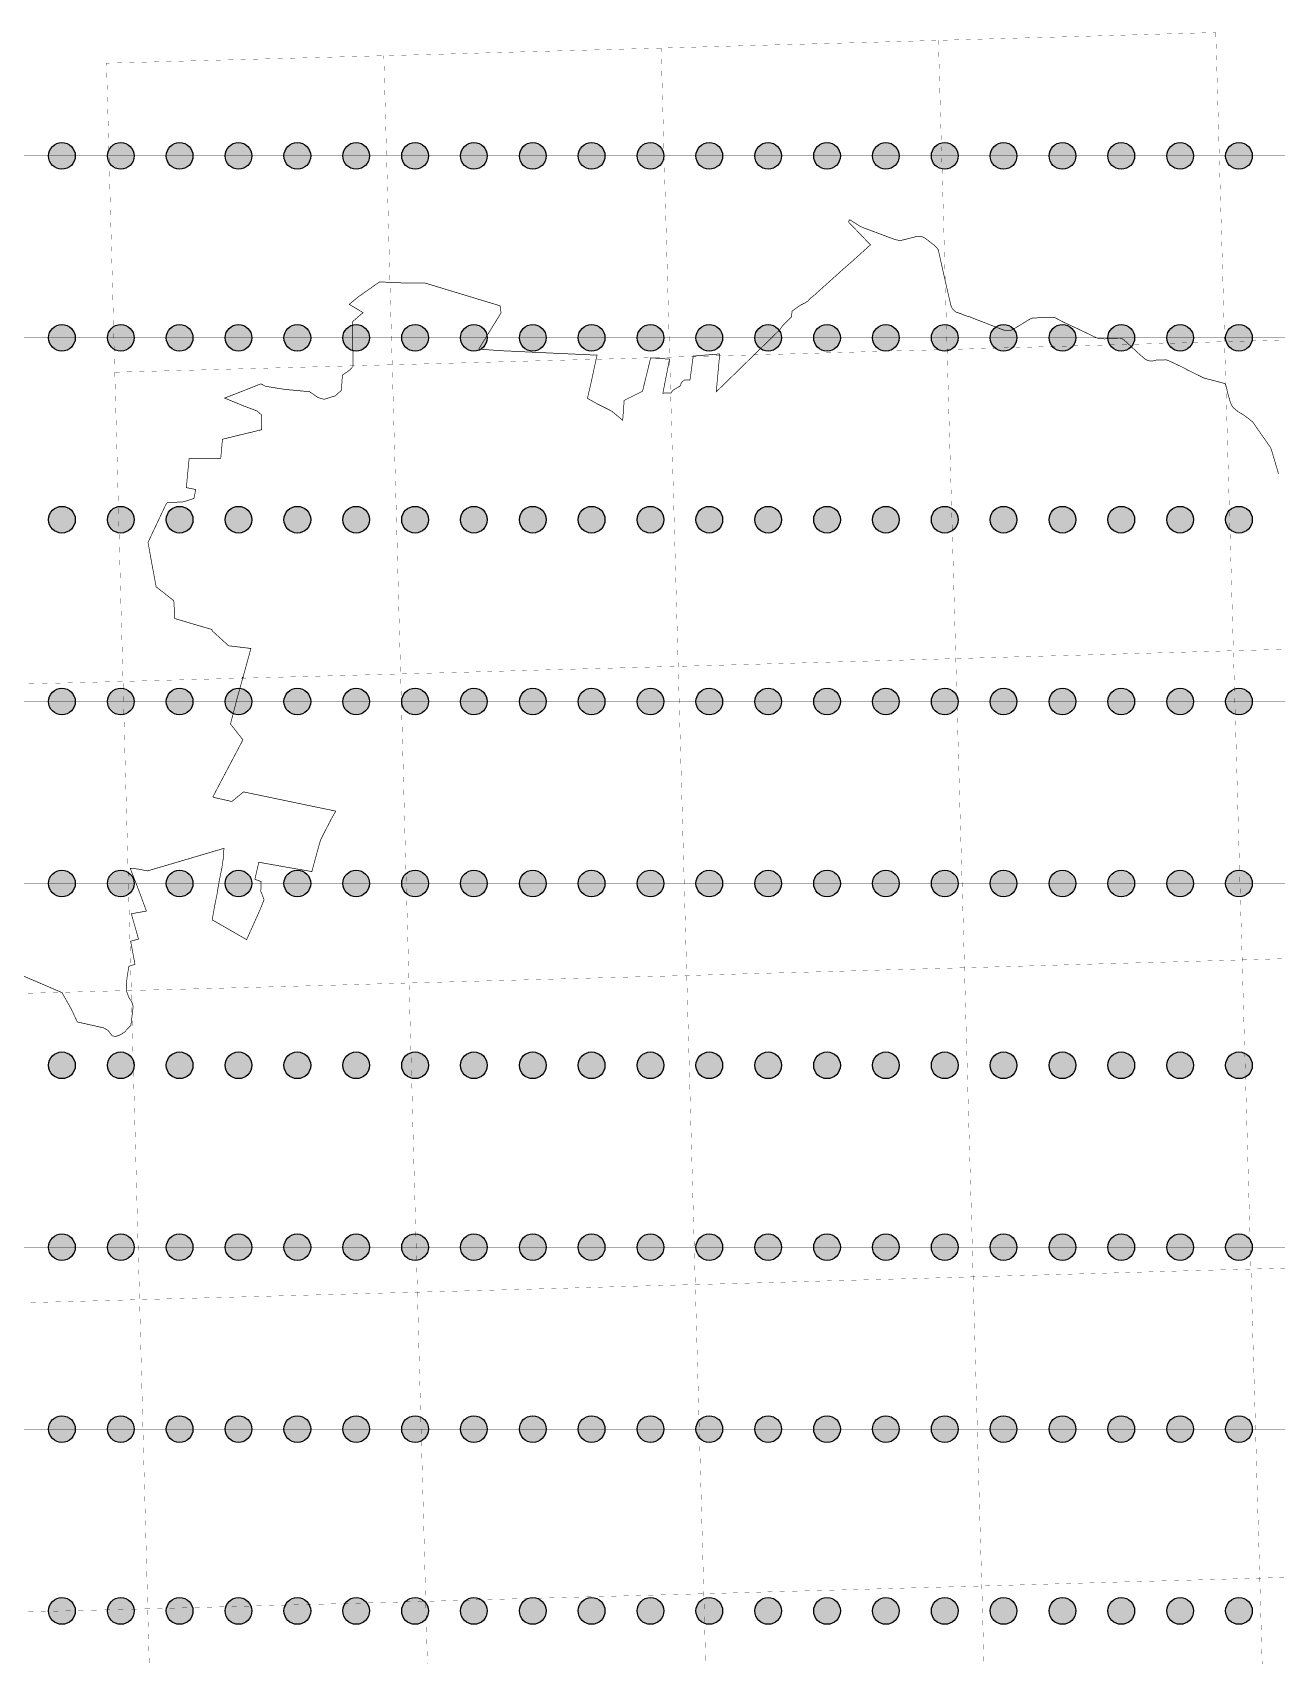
# Model space of a CAD drawing. Header units: inches. Extents: x 606089 to 652529, y 590739 to 614135.
# Drawn here: x 626218 to 635540, y 601972 to 614135 of the extents above; entities that cross this region are included whole.
import ezdxf

# ---------------------------------------------------------------- set-up
doc = ezdxf.new("R2010")
doc.units = ezdxf.units.IN
doc.header["$MEASUREMENT"] = 0
doc.layers.get('0').update_dxf_attribs({"color": 5})
for name, color, linetype in [('gminy_2019', 3, 'Continuous'), ('nadirki', 1, 'Continuous'), ('polilinia', 1, 'Continuous')]:
    doc.layers.add(name, color=color, linetype=linetype)

msp = doc.modelspace()

# ---------------------------------------------------------------- hatches: boundary and pattern name
at = {"layer": 'nadirki'}
h = msp.add_hatch(color=256, dxfattribs=at)
h.dxf.hatch_style = 1
h.paths.add_polyline_path([(626539, 613210, 1), (626339, 613210, 1)])
h = msp.add_hatch(color=256, dxfattribs=at)
h.dxf.hatch_style = 1
h.paths.add_polyline_path([(626980, 613210, 1), (626780, 613210, 1)])
h = msp.add_hatch(color=256, dxfattribs=at)
h.dxf.hatch_style = 1
h.paths.add_polyline_path([(627421, 613210, 1), (627221, 613210, 1)])
h = msp.add_hatch(color=256, dxfattribs=at)
h.dxf.hatch_style = 1
h.paths.add_polyline_path([(627862, 613210, 1), (627662, 613210, 1)])
h = msp.add_hatch(color=256, dxfattribs=at)
h.dxf.hatch_style = 1
h.paths.add_polyline_path([(628303, 613210, 1), (628103, 613210, 1)])
h = msp.add_hatch(color=256, dxfattribs=at)
h.dxf.hatch_style = 1
h.paths.add_polyline_path([(628744, 613210, 1), (628544, 613210, 1)])
h = msp.add_hatch(color=256, dxfattribs=at)
h.dxf.hatch_style = 1
h.paths.add_polyline_path([(629185, 613210, 1), (628985, 613210, 1)])
h = msp.add_hatch(color=256, dxfattribs=at)
h.dxf.hatch_style = 1
h.paths.add_polyline_path([(629626, 613210, 1), (629426, 613210, 1)])
h = msp.add_hatch(color=256, dxfattribs=at)
h.dxf.hatch_style = 1
h.paths.add_polyline_path([(630067, 613210, 1), (629867, 613210, 1)])
h = msp.add_hatch(color=256, dxfattribs=at)
h.dxf.hatch_style = 1
h.paths.add_polyline_path([(630508, 613210, 1), (630308, 613210, 1)])
h = msp.add_hatch(color=256, dxfattribs=at)
h.dxf.hatch_style = 1
h.paths.add_polyline_path([(630949, 613210, 1), (630749, 613210, 1)])
h = msp.add_hatch(color=256, dxfattribs=at)
h.dxf.hatch_style = 1
h.paths.add_polyline_path([(631390, 613210, 1), (631190, 613210, 1)])
h = msp.add_hatch(color=256, dxfattribs=at)
h.dxf.hatch_style = 1
h.paths.add_polyline_path([(631831, 613210, 1), (631631, 613210, 1)])
h = msp.add_hatch(color=256, dxfattribs=at)
h.dxf.hatch_style = 1
h.paths.add_polyline_path([(632272, 613210, 1), (632072, 613210, 1)])
h = msp.add_hatch(color=256, dxfattribs=at)
h.dxf.hatch_style = 1
h.paths.add_polyline_path([(632713, 613210, 1), (632513, 613210, 1)])
h = msp.add_hatch(color=256, dxfattribs=at)
h.dxf.hatch_style = 1
h.paths.add_polyline_path([(633154, 613210, 1), (632954, 613210, 1)])
h = msp.add_hatch(color=256, dxfattribs=at)
h.dxf.hatch_style = 1
h.paths.add_polyline_path([(633595, 613210, 1), (633395, 613210, 1)])
h = msp.add_hatch(color=256, dxfattribs=at)
h.dxf.hatch_style = 1
h.paths.add_polyline_path([(634036, 613210, 1), (633836, 613210, 1)])
h = msp.add_hatch(color=256, dxfattribs=at)
h.dxf.hatch_style = 1
h.paths.add_polyline_path([(634477, 613210, 1), (634277, 613210, 1)])
h = msp.add_hatch(color=256, dxfattribs=at)
h.dxf.hatch_style = 1
h.paths.add_polyline_path([(634918, 613210, 1), (634718, 613210, 1)])
h = msp.add_hatch(color=256, dxfattribs=at)
h.dxf.hatch_style = 1
h.paths.add_polyline_path([(635359, 613210, 1), (635159, 613210, 1)])
h = msp.add_hatch(color=256, dxfattribs=at)
h.dxf.hatch_style = 1
h.paths.add_polyline_path([(626539, 611847, 1), (626339, 611847, 1)])
h = msp.add_hatch(color=256, dxfattribs=at)
h.dxf.hatch_style = 1
h.paths.add_polyline_path([(626980, 611847, 1), (626780, 611847, 1)])
h = msp.add_hatch(color=256, dxfattribs=at)
h.dxf.hatch_style = 1
h.paths.add_polyline_path([(627421, 611847, 1), (627221, 611847, 1)])
h = msp.add_hatch(color=256, dxfattribs=at)
h.dxf.hatch_style = 1
h.paths.add_polyline_path([(627862, 611847, 1), (627662, 611847, 1)])
h = msp.add_hatch(color=256, dxfattribs=at)
h.dxf.hatch_style = 1
h.paths.add_polyline_path([(628303, 611847, 1), (628103, 611847, 1)])
h = msp.add_hatch(color=256, dxfattribs=at)
h.dxf.hatch_style = 1
h.paths.add_polyline_path([(628744, 611847, 1), (628544, 611847, 1)])
h = msp.add_hatch(color=256, dxfattribs=at)
h.dxf.hatch_style = 1
h.paths.add_polyline_path([(629185, 611847, 1), (628985, 611847, 1)])
h = msp.add_hatch(color=256, dxfattribs=at)
h.dxf.hatch_style = 1
h.paths.add_polyline_path([(629626, 611847, 1), (629426, 611847, 1)])
h = msp.add_hatch(color=256, dxfattribs=at)
h.dxf.hatch_style = 1
h.paths.add_polyline_path([(630067, 611847, 1), (629867, 611847, 1)])
h = msp.add_hatch(color=256, dxfattribs=at)
h.dxf.hatch_style = 1
h.paths.add_polyline_path([(630508, 611847, 1), (630308, 611847, 1)])
h = msp.add_hatch(color=256, dxfattribs=at)
h.dxf.hatch_style = 1
h.paths.add_polyline_path([(630949, 611847, 1), (630749, 611847, 1)])
h = msp.add_hatch(color=256, dxfattribs=at)
h.dxf.hatch_style = 1
h.paths.add_polyline_path([(631390, 611847, 1), (631190, 611847, 1)])
h = msp.add_hatch(color=256, dxfattribs=at)
h.dxf.hatch_style = 1
h.paths.add_polyline_path([(631831, 611847, 1), (631631, 611847, 1)])
h = msp.add_hatch(color=256, dxfattribs=at)
h.dxf.hatch_style = 1
h.paths.add_polyline_path([(632272, 611847, 1), (632072, 611847, 1)])
h = msp.add_hatch(color=256, dxfattribs=at)
h.dxf.hatch_style = 1
h.paths.add_polyline_path([(632713, 611847, 1), (632513, 611847, 1)])
h = msp.add_hatch(color=256, dxfattribs=at)
h.dxf.hatch_style = 1
h.paths.add_polyline_path([(633154, 611847, 1), (632954, 611847, 1)])
h = msp.add_hatch(color=256, dxfattribs=at)
h.dxf.hatch_style = 1
h.paths.add_polyline_path([(633595, 611847, 1), (633395, 611847, 1)])
h = msp.add_hatch(color=256, dxfattribs=at)
h.dxf.hatch_style = 1
h.paths.add_polyline_path([(634036, 611847, 1), (633836, 611847, 1)])
h = msp.add_hatch(color=256, dxfattribs=at)
h.dxf.hatch_style = 1
h.paths.add_polyline_path([(634477, 611847, 1), (634277, 611847, 1)])
h = msp.add_hatch(color=256, dxfattribs=at)
h.dxf.hatch_style = 1
h.paths.add_polyline_path([(634918, 611847, 1), (634718, 611847, 1)])
h = msp.add_hatch(color=256, dxfattribs=at)
h.dxf.hatch_style = 1
h.paths.add_polyline_path([(635359, 611847, 1), (635159, 611847, 1)])
h = msp.add_hatch(color=256, dxfattribs=at)
h.dxf.hatch_style = 1
h.paths.add_polyline_path([(626539, 610484, 1), (626339, 610484, 1)])
h = msp.add_hatch(color=256, dxfattribs=at)
h.dxf.hatch_style = 1
h.paths.add_polyline_path([(626980, 610484, 1), (626780, 610484, 1)])
h = msp.add_hatch(color=256, dxfattribs=at)
h.dxf.hatch_style = 1
h.paths.add_polyline_path([(627421, 610484, 1), (627221, 610484, 1)])
h = msp.add_hatch(color=256, dxfattribs=at)
h.dxf.hatch_style = 1
h.paths.add_polyline_path([(627862, 610484, 1), (627662, 610484, 1)])
h = msp.add_hatch(color=256, dxfattribs=at)
h.dxf.hatch_style = 1
h.paths.add_polyline_path([(628303, 610484, 1), (628103, 610484, 1)])
h = msp.add_hatch(color=256, dxfattribs=at)
h.dxf.hatch_style = 1
h.paths.add_polyline_path([(628744, 610484, 1), (628544, 610484, 1)])
h = msp.add_hatch(color=256, dxfattribs=at)
h.dxf.hatch_style = 1
h.paths.add_polyline_path([(629185, 610484, 1), (628985, 610484, 1)])
h = msp.add_hatch(color=256, dxfattribs=at)
h.dxf.hatch_style = 1
h.paths.add_polyline_path([(629626, 610484, 1), (629426, 610484, 1)])
h = msp.add_hatch(color=256, dxfattribs=at)
h.dxf.hatch_style = 1
h.paths.add_polyline_path([(630067, 610484, 1), (629867, 610484, 1)])
h = msp.add_hatch(color=256, dxfattribs=at)
h.dxf.hatch_style = 1
h.paths.add_polyline_path([(630508, 610484, 1), (630308, 610484, 1)])
h = msp.add_hatch(color=256, dxfattribs=at)
h.dxf.hatch_style = 1
h.paths.add_polyline_path([(630949, 610484, 1), (630749, 610484, 1)])
h = msp.add_hatch(color=256, dxfattribs=at)
h.dxf.hatch_style = 1
h.paths.add_polyline_path([(631390, 610484, 1), (631190, 610484, 1)])
h = msp.add_hatch(color=256, dxfattribs=at)
h.dxf.hatch_style = 1
h.paths.add_polyline_path([(631831, 610484, 1), (631631, 610484, 1)])
h = msp.add_hatch(color=256, dxfattribs=at)
h.dxf.hatch_style = 1
h.paths.add_polyline_path([(632272, 610484, 1), (632072, 610484, 1)])
h = msp.add_hatch(color=256, dxfattribs=at)
h.dxf.hatch_style = 1
h.paths.add_polyline_path([(632713, 610484, 1), (632513, 610484, 1)])
h = msp.add_hatch(color=256, dxfattribs=at)
h.dxf.hatch_style = 1
h.paths.add_polyline_path([(633154, 610484, 1), (632954, 610484, 1)])
h = msp.add_hatch(color=256, dxfattribs=at)
h.dxf.hatch_style = 1
h.paths.add_polyline_path([(633595, 610484, 1), (633395, 610484, 1)])
h = msp.add_hatch(color=256, dxfattribs=at)
h.dxf.hatch_style = 1
h.paths.add_polyline_path([(634036, 610484, 1), (633836, 610484, 1)])
h = msp.add_hatch(color=256, dxfattribs=at)
h.dxf.hatch_style = 1
h.paths.add_polyline_path([(634477, 610484, 1), (634277, 610484, 1)])
h = msp.add_hatch(color=256, dxfattribs=at)
h.dxf.hatch_style = 1
h.paths.add_polyline_path([(634918, 610484, 1), (634718, 610484, 1)])
h = msp.add_hatch(color=256, dxfattribs=at)
h.dxf.hatch_style = 1
h.paths.add_polyline_path([(635359, 610484, 1), (635159, 610484, 1)])
h = msp.add_hatch(color=256, dxfattribs=at)
h.dxf.hatch_style = 1
h.paths.add_polyline_path([(626539, 609121, 1), (626339, 609121, 1)])
h = msp.add_hatch(color=256, dxfattribs=at)
h.dxf.hatch_style = 1
h.paths.add_polyline_path([(626980, 609121, 1), (626780, 609121, 1)])
h = msp.add_hatch(color=256, dxfattribs=at)
h.dxf.hatch_style = 1
h.paths.add_polyline_path([(627421, 609121, 1), (627221, 609121, 1)])
h = msp.add_hatch(color=256, dxfattribs=at)
h.dxf.hatch_style = 1
h.paths.add_polyline_path([(627862, 609121, 1), (627662, 609121, 1)])
h = msp.add_hatch(color=256, dxfattribs=at)
h.dxf.hatch_style = 1
h.paths.add_polyline_path([(628303, 609121, 1), (628103, 609121, 1)])
h = msp.add_hatch(color=256, dxfattribs=at)
h.dxf.hatch_style = 1
h.paths.add_polyline_path([(628744, 609121, 1), (628544, 609121, 1)])
h = msp.add_hatch(color=256, dxfattribs=at)
h.dxf.hatch_style = 1
h.paths.add_polyline_path([(629185, 609121, 1), (628985, 609121, 1)])
h = msp.add_hatch(color=256, dxfattribs=at)
h.dxf.hatch_style = 1
h.paths.add_polyline_path([(629626, 609121, 1), (629426, 609121, 1)])
h = msp.add_hatch(color=256, dxfattribs=at)
h.dxf.hatch_style = 1
h.paths.add_polyline_path([(630067, 609121, 1), (629867, 609121, 1)])
h = msp.add_hatch(color=256, dxfattribs=at)
h.dxf.hatch_style = 1
h.paths.add_polyline_path([(630508, 609121, 1), (630308, 609121, 1)])
h = msp.add_hatch(color=256, dxfattribs=at)
h.dxf.hatch_style = 1
h.paths.add_polyline_path([(630949, 609121, 1), (630749, 609121, 1)])
h = msp.add_hatch(color=256, dxfattribs=at)
h.dxf.hatch_style = 1
h.paths.add_polyline_path([(631390, 609121, 1), (631190, 609121, 1)])
h = msp.add_hatch(color=256, dxfattribs=at)
h.dxf.hatch_style = 1
h.paths.add_polyline_path([(631831, 609121, 1), (631631, 609121, 1)])
h = msp.add_hatch(color=256, dxfattribs=at)
h.dxf.hatch_style = 1
h.paths.add_polyline_path([(632272, 609121, 1), (632072, 609121, 1)])
h = msp.add_hatch(color=256, dxfattribs=at)
h.dxf.hatch_style = 1
h.paths.add_polyline_path([(632713, 609121, 1), (632513, 609121, 1)])
h = msp.add_hatch(color=256, dxfattribs=at)
h.dxf.hatch_style = 1
h.paths.add_polyline_path([(633154, 609121, 1), (632954, 609121, 1)])
h = msp.add_hatch(color=256, dxfattribs=at)
h.dxf.hatch_style = 1
h.paths.add_polyline_path([(633595, 609121, 1), (633395, 609121, 1)])
h = msp.add_hatch(color=256, dxfattribs=at)
h.dxf.hatch_style = 1
h.paths.add_polyline_path([(634036, 609121, 1), (633836, 609121, 1)])
h = msp.add_hatch(color=256, dxfattribs=at)
h.dxf.hatch_style = 1
h.paths.add_polyline_path([(634477, 609121, 1), (634277, 609121, 1)])
h = msp.add_hatch(color=256, dxfattribs=at)
h.dxf.hatch_style = 1
h.paths.add_polyline_path([(634918, 609121, 1), (634718, 609121, 1)])
h = msp.add_hatch(color=256, dxfattribs=at)
h.dxf.hatch_style = 1
h.paths.add_polyline_path([(635359, 609121, 1), (635159, 609121, 1)])
h = msp.add_hatch(color=256, dxfattribs=at)
h.dxf.hatch_style = 1
h.paths.add_polyline_path([(626539, 607758, 1), (626339, 607758, 1)])
h = msp.add_hatch(color=256, dxfattribs=at)
h.dxf.hatch_style = 1
h.paths.add_polyline_path([(626980, 607758, 1), (626780, 607758, 1)])
h = msp.add_hatch(color=256, dxfattribs=at)
h.dxf.hatch_style = 1
h.paths.add_polyline_path([(627421, 607758, 1), (627221, 607758, 1)])
h = msp.add_hatch(color=256, dxfattribs=at)
h.dxf.hatch_style = 1
h.paths.add_polyline_path([(627862, 607758, 1), (627662, 607758, 1)])
h = msp.add_hatch(color=256, dxfattribs=at)
h.dxf.hatch_style = 1
h.paths.add_polyline_path([(628303, 607758, 1), (628103, 607758, 1)])
h = msp.add_hatch(color=256, dxfattribs=at)
h.dxf.hatch_style = 1
h.paths.add_polyline_path([(628744, 607758, 1), (628544, 607758, 1)])
h = msp.add_hatch(color=256, dxfattribs=at)
h.dxf.hatch_style = 1
h.paths.add_polyline_path([(629185, 607758, 1), (628985, 607758, 1)])
h = msp.add_hatch(color=256, dxfattribs=at)
h.dxf.hatch_style = 1
h.paths.add_polyline_path([(629626, 607758, 1), (629426, 607758, 1)])
h = msp.add_hatch(color=256, dxfattribs=at)
h.dxf.hatch_style = 1
h.paths.add_polyline_path([(630067, 607758, 1), (629867, 607758, 1)])
h = msp.add_hatch(color=256, dxfattribs=at)
h.dxf.hatch_style = 1
h.paths.add_polyline_path([(630508, 607758, 1), (630308, 607758, 1)])
h = msp.add_hatch(color=256, dxfattribs=at)
h.dxf.hatch_style = 1
h.paths.add_polyline_path([(630949, 607758, 1), (630749, 607758, 1)])
h = msp.add_hatch(color=256, dxfattribs=at)
h.dxf.hatch_style = 1
h.paths.add_polyline_path([(631390, 607758, 1), (631190, 607758, 1)])
h = msp.add_hatch(color=256, dxfattribs=at)
h.dxf.hatch_style = 1
h.paths.add_polyline_path([(631831, 607758, 1), (631631, 607758, 1)])
h = msp.add_hatch(color=256, dxfattribs=at)
h.dxf.hatch_style = 1
h.paths.add_polyline_path([(632272, 607758, 1), (632072, 607758, 1)])
h = msp.add_hatch(color=256, dxfattribs=at)
h.dxf.hatch_style = 1
h.paths.add_polyline_path([(632713, 607758, 1), (632513, 607758, 1)])
h = msp.add_hatch(color=256, dxfattribs=at)
h.dxf.hatch_style = 1
h.paths.add_polyline_path([(633154, 607758, 1), (632954, 607758, 1)])
h = msp.add_hatch(color=256, dxfattribs=at)
h.dxf.hatch_style = 1
h.paths.add_polyline_path([(633595, 607758, 1), (633395, 607758, 1)])
h = msp.add_hatch(color=256, dxfattribs=at)
h.dxf.hatch_style = 1
h.paths.add_polyline_path([(634036, 607758, 1), (633836, 607758, 1)])
h = msp.add_hatch(color=256, dxfattribs=at)
h.dxf.hatch_style = 1
h.paths.add_polyline_path([(634477, 607758, 1), (634277, 607758, 1)])
h = msp.add_hatch(color=256, dxfattribs=at)
h.dxf.hatch_style = 1
h.paths.add_polyline_path([(634918, 607758, 1), (634718, 607758, 1)])
h = msp.add_hatch(color=256, dxfattribs=at)
h.dxf.hatch_style = 1
h.paths.add_polyline_path([(635359, 607758, 1), (635159, 607758, 1)])
h = msp.add_hatch(color=256, dxfattribs=at)
h.dxf.hatch_style = 1
h.paths.add_polyline_path([(626539, 606395, 1), (626339, 606395, 1)])
h = msp.add_hatch(color=256, dxfattribs=at)
h.dxf.hatch_style = 1
h.paths.add_polyline_path([(626980, 606395, 1), (626780, 606395, 1)])
h = msp.add_hatch(color=256, dxfattribs=at)
h.dxf.hatch_style = 1
h.paths.add_polyline_path([(627421, 606395, 1), (627221, 606395, 1)])
h = msp.add_hatch(color=256, dxfattribs=at)
h.dxf.hatch_style = 1
h.paths.add_polyline_path([(627862, 606395, 1), (627662, 606395, 1)])
h = msp.add_hatch(color=256, dxfattribs=at)
h.dxf.hatch_style = 1
h.paths.add_polyline_path([(628303, 606395, 1), (628103, 606395, 1)])
h = msp.add_hatch(color=256, dxfattribs=at)
h.dxf.hatch_style = 1
h.paths.add_polyline_path([(628744, 606395, 1), (628544, 606395, 1)])
h = msp.add_hatch(color=256, dxfattribs=at)
h.dxf.hatch_style = 1
h.paths.add_polyline_path([(629185, 606395, 1), (628985, 606395, 1)])
h = msp.add_hatch(color=256, dxfattribs=at)
h.dxf.hatch_style = 1
h.paths.add_polyline_path([(629626, 606395, 1), (629426, 606395, 1)])
h = msp.add_hatch(color=256, dxfattribs=at)
h.dxf.hatch_style = 1
h.paths.add_polyline_path([(630067, 606395, 1), (629867, 606395, 1)])
h = msp.add_hatch(color=256, dxfattribs=at)
h.dxf.hatch_style = 1
h.paths.add_polyline_path([(630508, 606395, 1), (630308, 606395, 1)])
h = msp.add_hatch(color=256, dxfattribs=at)
h.dxf.hatch_style = 1
h.paths.add_polyline_path([(630949, 606395, 1), (630749, 606395, 1)])
h = msp.add_hatch(color=256, dxfattribs=at)
h.dxf.hatch_style = 1
h.paths.add_polyline_path([(631390, 606395, 1), (631190, 606395, 1)])
h = msp.add_hatch(color=256, dxfattribs=at)
h.dxf.hatch_style = 1
h.paths.add_polyline_path([(631831, 606395, 1), (631631, 606395, 1)])
h = msp.add_hatch(color=256, dxfattribs=at)
h.dxf.hatch_style = 1
h.paths.add_polyline_path([(632272, 606395, 1), (632072, 606395, 1)])
h = msp.add_hatch(color=256, dxfattribs=at)
h.dxf.hatch_style = 1
h.paths.add_polyline_path([(632713, 606395, 1), (632513, 606395, 1)])
h = msp.add_hatch(color=256, dxfattribs=at)
h.dxf.hatch_style = 1
h.paths.add_polyline_path([(633154, 606395, 1), (632954, 606395, 1)])
h = msp.add_hatch(color=256, dxfattribs=at)
h.dxf.hatch_style = 1
h.paths.add_polyline_path([(633595, 606395, 1), (633395, 606395, 1)])
h = msp.add_hatch(color=256, dxfattribs=at)
h.dxf.hatch_style = 1
h.paths.add_polyline_path([(634036, 606395, 1), (633836, 606395, 1)])
h = msp.add_hatch(color=256, dxfattribs=at)
h.dxf.hatch_style = 1
h.paths.add_polyline_path([(634477, 606395, 1), (634277, 606395, 1)])
h = msp.add_hatch(color=256, dxfattribs=at)
h.dxf.hatch_style = 1
h.paths.add_polyline_path([(634918, 606395, 1), (634718, 606395, 1)])
h = msp.add_hatch(color=256, dxfattribs=at)
h.dxf.hatch_style = 1
h.paths.add_polyline_path([(635359, 606395, 1), (635159, 606395, 1)])
h = msp.add_hatch(color=256, dxfattribs=at)
h.dxf.hatch_style = 1
h.paths.add_polyline_path([(626539, 605032, 1), (626339, 605032, 1)])
h = msp.add_hatch(color=256, dxfattribs=at)
h.dxf.hatch_style = 1
h.paths.add_polyline_path([(626980, 605032, 1), (626780, 605032, 1)])
h = msp.add_hatch(color=256, dxfattribs=at)
h.dxf.hatch_style = 1
h.paths.add_polyline_path([(627421, 605032, 1), (627221, 605032, 1)])
h = msp.add_hatch(color=256, dxfattribs=at)
h.dxf.hatch_style = 1
h.paths.add_polyline_path([(627862, 605032, 1), (627662, 605032, 1)])
h = msp.add_hatch(color=256, dxfattribs=at)
h.dxf.hatch_style = 1
h.paths.add_polyline_path([(628303, 605032, 1), (628103, 605032, 1)])
h = msp.add_hatch(color=256, dxfattribs=at)
h.dxf.hatch_style = 1
h.paths.add_polyline_path([(628744, 605032, 1), (628544, 605032, 1)])
h = msp.add_hatch(color=256, dxfattribs=at)
h.dxf.hatch_style = 1
h.paths.add_polyline_path([(629185, 605032, 1), (628985, 605032, 1)])
h = msp.add_hatch(color=256, dxfattribs=at)
h.dxf.hatch_style = 1
h.paths.add_polyline_path([(629626, 605032, 1), (629426, 605032, 1)])
h = msp.add_hatch(color=256, dxfattribs=at)
h.dxf.hatch_style = 1
h.paths.add_polyline_path([(630067, 605032, 1), (629867, 605032, 1)])
h = msp.add_hatch(color=256, dxfattribs=at)
h.dxf.hatch_style = 1
h.paths.add_polyline_path([(630508, 605032, 1), (630308, 605032, 1)])
h = msp.add_hatch(color=256, dxfattribs=at)
h.dxf.hatch_style = 1
h.paths.add_polyline_path([(630949, 605032, 1), (630749, 605032, 1)])
h = msp.add_hatch(color=256, dxfattribs=at)
h.dxf.hatch_style = 1
h.paths.add_polyline_path([(631390, 605032, 1), (631190, 605032, 1)])
h = msp.add_hatch(color=256, dxfattribs=at)
h.dxf.hatch_style = 1
h.paths.add_polyline_path([(631831, 605032, 1), (631631, 605032, 1)])
h = msp.add_hatch(color=256, dxfattribs=at)
h.dxf.hatch_style = 1
h.paths.add_polyline_path([(632272, 605032, 1), (632072, 605032, 1)])
h = msp.add_hatch(color=256, dxfattribs=at)
h.dxf.hatch_style = 1
h.paths.add_polyline_path([(632713, 605032, 1), (632513, 605032, 1)])
h = msp.add_hatch(color=256, dxfattribs=at)
h.dxf.hatch_style = 1
h.paths.add_polyline_path([(633154, 605032, 1), (632954, 605032, 1)])
h = msp.add_hatch(color=256, dxfattribs=at)
h.dxf.hatch_style = 1
h.paths.add_polyline_path([(633595, 605032, 1), (633395, 605032, 1)])
h = msp.add_hatch(color=256, dxfattribs=at)
h.dxf.hatch_style = 1
h.paths.add_polyline_path([(634036, 605032, 1), (633836, 605032, 1)])
h = msp.add_hatch(color=256, dxfattribs=at)
h.dxf.hatch_style = 1
h.paths.add_polyline_path([(634477, 605032, 1), (634277, 605032, 1)])
h = msp.add_hatch(color=256, dxfattribs=at)
h.dxf.hatch_style = 1
h.paths.add_polyline_path([(634918, 605032, 1), (634718, 605032, 1)])
h = msp.add_hatch(color=256, dxfattribs=at)
h.dxf.hatch_style = 1
h.paths.add_polyline_path([(635359, 605032, 1), (635159, 605032, 1)])
h = msp.add_hatch(color=256, dxfattribs=at)
h.dxf.hatch_style = 1
h.paths.add_polyline_path([(626539, 603669, 1), (626339, 603669, 1)])
h = msp.add_hatch(color=256, dxfattribs=at)
h.dxf.hatch_style = 1
h.paths.add_polyline_path([(626980, 603669, 1), (626780, 603669, 1)])
h = msp.add_hatch(color=256, dxfattribs=at)
h.dxf.hatch_style = 1
h.paths.add_polyline_path([(627421, 603669, 1), (627221, 603669, 1)])
h = msp.add_hatch(color=256, dxfattribs=at)
h.dxf.hatch_style = 1
h.paths.add_polyline_path([(627862, 603669, 1), (627662, 603669, 1)])
h = msp.add_hatch(color=256, dxfattribs=at)
h.dxf.hatch_style = 1
h.paths.add_polyline_path([(628303, 603669, 1), (628103, 603669, 1)])
h = msp.add_hatch(color=256, dxfattribs=at)
h.dxf.hatch_style = 1
h.paths.add_polyline_path([(628744, 603669, 1), (628544, 603669, 1)])
h = msp.add_hatch(color=256, dxfattribs=at)
h.dxf.hatch_style = 1
h.paths.add_polyline_path([(629185, 603669, 1), (628985, 603669, 1)])
h = msp.add_hatch(color=256, dxfattribs=at)
h.dxf.hatch_style = 1
h.paths.add_polyline_path([(629626, 603669, 1), (629426, 603669, 1)])
h = msp.add_hatch(color=256, dxfattribs=at)
h.dxf.hatch_style = 1
h.paths.add_polyline_path([(630067, 603669, 1), (629867, 603669, 1)])
h = msp.add_hatch(color=256, dxfattribs=at)
h.dxf.hatch_style = 1
h.paths.add_polyline_path([(630508, 603669, 1), (630308, 603669, 1)])
h = msp.add_hatch(color=256, dxfattribs=at)
h.dxf.hatch_style = 1
h.paths.add_polyline_path([(630949, 603669, 1), (630749, 603669, 1)])
h = msp.add_hatch(color=256, dxfattribs=at)
h.dxf.hatch_style = 1
h.paths.add_polyline_path([(631390, 603669, 1), (631190, 603669, 1)])
h = msp.add_hatch(color=256, dxfattribs=at)
h.dxf.hatch_style = 1
h.paths.add_polyline_path([(631831, 603669, 1), (631631, 603669, 1)])
h = msp.add_hatch(color=256, dxfattribs=at)
h.dxf.hatch_style = 1
h.paths.add_polyline_path([(632272, 603669, 1), (632072, 603669, 1)])
h = msp.add_hatch(color=256, dxfattribs=at)
h.dxf.hatch_style = 1
h.paths.add_polyline_path([(632713, 603669, 1), (632513, 603669, 1)])
h = msp.add_hatch(color=256, dxfattribs=at)
h.dxf.hatch_style = 1
h.paths.add_polyline_path([(633154, 603669, 1), (632954, 603669, 1)])
h = msp.add_hatch(color=256, dxfattribs=at)
h.dxf.hatch_style = 1
h.paths.add_polyline_path([(633595, 603669, 1), (633395, 603669, 1)])
h = msp.add_hatch(color=256, dxfattribs=at)
h.dxf.hatch_style = 1
h.paths.add_polyline_path([(634036, 603669, 1), (633836, 603669, 1)])
h = msp.add_hatch(color=256, dxfattribs=at)
h.dxf.hatch_style = 1
h.paths.add_polyline_path([(634477, 603669, 1), (634277, 603669, 1)])
h = msp.add_hatch(color=256, dxfattribs=at)
h.dxf.hatch_style = 1
h.paths.add_polyline_path([(634918, 603669, 1), (634718, 603669, 1)])
h = msp.add_hatch(color=256, dxfattribs=at)
h.dxf.hatch_style = 1
h.paths.add_polyline_path([(635359, 603669, 1), (635159, 603669, 1)])
h = msp.add_hatch(color=256, dxfattribs=at)
h.dxf.hatch_style = 1
h.paths.add_polyline_path([(626539, 602306, 1), (626339, 602306, 1)])
h = msp.add_hatch(color=256, dxfattribs=at)
h.dxf.hatch_style = 1
h.paths.add_polyline_path([(626980, 602306, 1), (626780, 602306, 1)])
h = msp.add_hatch(color=256, dxfattribs=at)
h.dxf.hatch_style = 1
h.paths.add_polyline_path([(627421, 602306, 1), (627221, 602306, 1)])
h = msp.add_hatch(color=256, dxfattribs=at)
h.dxf.hatch_style = 1
h.paths.add_polyline_path([(627862, 602306, 1), (627662, 602306, 1)])
h = msp.add_hatch(color=256, dxfattribs=at)
h.dxf.hatch_style = 1
h.paths.add_polyline_path([(628303, 602306, 1), (628103, 602306, 1)])
h = msp.add_hatch(color=256, dxfattribs=at)
h.dxf.hatch_style = 1
h.paths.add_polyline_path([(628744, 602306, 1), (628544, 602306, 1)])
h = msp.add_hatch(color=256, dxfattribs=at)
h.dxf.hatch_style = 1
h.paths.add_polyline_path([(629185, 602306, 1), (628985, 602306, 1)])
h = msp.add_hatch(color=256, dxfattribs=at)
h.dxf.hatch_style = 1
h.paths.add_polyline_path([(629626, 602306, 1), (629426, 602306, 1)])
h = msp.add_hatch(color=256, dxfattribs=at)
h.dxf.hatch_style = 1
h.paths.add_polyline_path([(630067, 602306, 1), (629867, 602306, 1)])
h = msp.add_hatch(color=256, dxfattribs=at)
h.dxf.hatch_style = 1
h.paths.add_polyline_path([(630508, 602306, 1), (630308, 602306, 1)])
h = msp.add_hatch(color=256, dxfattribs=at)
h.dxf.hatch_style = 1
h.paths.add_polyline_path([(630949, 602306, 1), (630749, 602306, 1)])
h = msp.add_hatch(color=256, dxfattribs=at)
h.dxf.hatch_style = 1
h.paths.add_polyline_path([(631390, 602306, 1), (631190, 602306, 1)])
h = msp.add_hatch(color=256, dxfattribs=at)
h.dxf.hatch_style = 1
h.paths.add_polyline_path([(631831, 602306, 1), (631631, 602306, 1)])
h = msp.add_hatch(color=256, dxfattribs=at)
h.dxf.hatch_style = 1
h.paths.add_polyline_path([(632272, 602306, 1), (632072, 602306, 1)])
h = msp.add_hatch(color=256, dxfattribs=at)
h.dxf.hatch_style = 1
h.paths.add_polyline_path([(632713, 602306, 1), (632513, 602306, 1)])
h = msp.add_hatch(color=256, dxfattribs=at)
h.dxf.hatch_style = 1
h.paths.add_polyline_path([(633154, 602306, 1), (632954, 602306, 1)])
h = msp.add_hatch(color=256, dxfattribs=at)
h.dxf.hatch_style = 1
h.paths.add_polyline_path([(633595, 602306, 1), (633395, 602306, 1)])
h = msp.add_hatch(color=256, dxfattribs=at)
h.dxf.hatch_style = 1
h.paths.add_polyline_path([(634036, 602306, 1), (633836, 602306, 1)])
h = msp.add_hatch(color=256, dxfattribs=at)
h.dxf.hatch_style = 1
h.paths.add_polyline_path([(634477, 602306, 1), (634277, 602306, 1)])
h = msp.add_hatch(color=256, dxfattribs=at)
h.dxf.hatch_style = 1
h.paths.add_polyline_path([(634918, 602306, 1), (634718, 602306, 1)])
h = msp.add_hatch(color=256, dxfattribs=at)
h.dxf.hatch_style = 1
h.paths.add_polyline_path([(635359, 602306, 1), (635159, 602306, 1)])

# ---------------------------------------------------------------- linework, layer by layer
at = {"const_width": 1}
for points in [[(633023, 613497), (633007, 614076), (633527, 614091), (634046, 614105), (634566, 614120), (635085, 614135), (635102, 613555), (635118, 612976), (635135, 612397), (635151, 611818), (634631, 611803), (634112, 611789), (633592, 611774), (633072, 611759), (633056, 612339), (633040, 612918), (633023, 613497)], [(628867, 613382), (628851, 613961), (629371, 613975), (629890, 613990), (630410, 614004), (630929, 614018), (630945, 613439), (630961, 612860), (630977, 612281), (630993, 611702), (630473, 611687), (629954, 611673), (629434, 611659), (628914, 611645), (628898, 612224), (628883, 612803), (628867, 613382)], [(630945, 613439), (630929, 614018), (631449, 614033), (631968, 614047), (632488, 614061), (633007, 614076), (633023, 613497), (633040, 612918), (633056, 612339), (633072, 611759), (632552, 611745), (632033, 611730), (631513, 611716), (630993, 611702), (630977, 612281), (630961, 612860), (630945, 613439)], [(626789, 613326), (626773, 613905), (627293, 613919), (627812, 613933), (628332, 613947), (628851, 613961), (628867, 613382), (628883, 612803), (628898, 612224), (628914, 611645), (628394, 611631), (627875, 611617), (627355, 611603), (626835, 611589), (626820, 612168), (626804, 612747), (626789, 613326)], [(633088, 611180), (633072, 611759), (633592, 611774), (634112, 611789), (634631, 611803), (635151, 611818), (635168, 611239), (635184, 610660), (635201, 610081), (635217, 609502), (634697, 609487), (634177, 609472), (633657, 609458), (633137, 609443), (633121, 610022), (633105, 610601), (633088, 611180)], [(635168, 611239), (635151, 611818), (635671, 611833), (636191, 611848), (636710, 611863), (637230, 611878), (637247, 611299), (637264, 610719), (637280, 610140), (637297, 609561), (636777, 609546), (636257, 609531), (635737, 609516), (635217, 609502), (635201, 610081), (635184, 610660), (635168, 611239)], [(628930, 611066), (628914, 611645), (629434, 611659), (629954, 611673), (630473, 611687), (630993, 611702), (631009, 611123), (631025, 610543), (631041, 609964), (631057, 609385), (630537, 609371), (630017, 609357), (629497, 609342), (628977, 609328), (628961, 609907), (628946, 610486), (628930, 611066)], [(631009, 611123), (630993, 611702), (631513, 611716), (632033, 611730), (632552, 611745), (633072, 611759), (633088, 611180), (633105, 610601), (633121, 610022), (633137, 609443), (632617, 609428), (632097, 609414), (631577, 609399), (631057, 609385), (631041, 609964), (631025, 610543), (631009, 611123)], [(626851, 611010), (626835, 611589), (627355, 611603), (627875, 611617), (628394, 611631), (628914, 611645), (628930, 611066), (628946, 610486), (628961, 609907), (628977, 609328), (628457, 609314), (627937, 609300), (627417, 609286), (626897, 609272), (626881, 609851), (626866, 610430), (626851, 611010)], [(633153, 608864), (633137, 609443), (633657, 609458), (634177, 609472), (634697, 609487), (635217, 609502), (635234, 608922), (635250, 608343), (635266, 607764), (635283, 607185), (634763, 607170), (634242, 607156), (633722, 607141), (633202, 607126), (633186, 607705), (633169, 608284), (633153, 608864)], [(635234, 608922), (635217, 609502), (635737, 609516), (636257, 609531), (636777, 609546), (637297, 609561), (637314, 608982), (637331, 608403), (637347, 607824), (637364, 607245), (636844, 607230), (636323, 607215), (635803, 607200), (635283, 607185), (635266, 607764), (635250, 608343), (635234, 608922)], [(628993, 608749), (628977, 609328), (629497, 609342), (630017, 609357), (630537, 609371), (631057, 609385), (631073, 608806), (631089, 608227), (631105, 607648), (631121, 607068), (630601, 607054), (630080, 607040), (629560, 607026), (629040, 607012), (629024, 607591), (629008, 608170), (628993, 608749)], [(631073, 608806), (631057, 609385), (631577, 609399), (632097, 609414), (632617, 609428), (633137, 609443), (633153, 608864), (633169, 608284), (633186, 607705), (633202, 607126), (632682, 607112), (632161, 607097), (631641, 607083), (631121, 607068), (631105, 607648), (631089, 608227), (631073, 608806)], [(624832, 608638), (624817, 609217), (625337, 609231), (625857, 609245), (626377, 609258), (626897, 609272), (626912, 608693), (626928, 608114), (626943, 607535), (626959, 606956), (626438, 606942), (625918, 606928), (625398, 606914), (624878, 606900), (624862, 607480), (624847, 608059), (624832, 608638)], [(626912, 608693), (626897, 609272), (627417, 609286), (627937, 609300), (628457, 609314), (628977, 609328), (628993, 608749), (629008, 608170), (629024, 607591), (629040, 607012), (628520, 606997), (627999, 606983), (627479, 606969), (626959, 606956), (626943, 607535), (626928, 608114), (626912, 608693)], [(635299, 606606), (635283, 607185), (635803, 607200), (636323, 607215), (636844, 607230), (637364, 607245), (637381, 606665), (637397, 606086), (637414, 605507), (637431, 604928), (636910, 604913), (636390, 604898), (635869, 604883), (635349, 604868), (635332, 605448), (635316, 606027), (635299, 606606)], [(631137, 606489), (631121, 607068), (631641, 607083), (632161, 607097), (632682, 607112), (633202, 607126), (633218, 606547), (633234, 605968), (633251, 605389), (633267, 604810), (632746, 604795), (632226, 604781), (631705, 604766), (631185, 604752), (631169, 605331), (631153, 605910), (631137, 606489)], [(633218, 606547), (633202, 607126), (633722, 607141), (634242, 607156), (634763, 607170), (635283, 607185), (635299, 606606), (635316, 606027), (635332, 605448), (635349, 604868), (634828, 604854), (634308, 604839), (633787, 604824), (633267, 604810), (633251, 605389), (633234, 605968), (633218, 606547)], [(624893, 606321), (624878, 606900), (625398, 606914), (625918, 606928), (626438, 606942), (626959, 606956), (626974, 606376), (626990, 605797), (627005, 605218), (627021, 604639), (626500, 604625), (625980, 604611), (625459, 604597), (624938, 604584), (624923, 605163), (624908, 605742), (624893, 606321)], [(626974, 606376), (626959, 606956), (627479, 606969), (627999, 606983), (628520, 606997), (629040, 607012), (629056, 606432), (629071, 605853), (629087, 605274), (629103, 604695), (628582, 604681), (628062, 604667), (627541, 604653), (627021, 604639), (627005, 605218), (626990, 605797), (626974, 606376)], [(629056, 606432), (629040, 607012), (629560, 607026), (630080, 607040), (630601, 607054), (631121, 607068), (631137, 606489), (631153, 605910), (631169, 605331), (631185, 604752), (630664, 604738), (630144, 604723), (629623, 604709), (629103, 604695), (629087, 605274), (629071, 605853), (629056, 606432)], [(635365, 604289), (635349, 604868), (635869, 604883), (636390, 604898), (636910, 604913), (637431, 604928), (637448, 604349), (637464, 603770), (637481, 603191), (637498, 602612), (636977, 602597), (636456, 602582), (635935, 602567), (635415, 602552), (635398, 603131), (635382, 603710), (635365, 604289)], [(631201, 604173), (631185, 604752), (631705, 604766), (632226, 604781), (632746, 604795), (633267, 604810), (633283, 604231), (633299, 603651), (633315, 603072), (633332, 602493), (632811, 602479), (632290, 602464), (631769, 602450), (631249, 602435), (631233, 603014), (631217, 603594), (631201, 604173)], [(633283, 604231), (633267, 604810), (633787, 604824), (634308, 604839), (634828, 604854), (635349, 604868), (635365, 604289), (635382, 603710), (635398, 603131), (635415, 602552), (634894, 602537), (634373, 602523), (633852, 602508), (633332, 602493), (633315, 603072), (633299, 603651), (633283, 604231)], [(624954, 604005), (624938, 604584), (625459, 604597), (625980, 604611), (626500, 604625), (627021, 604639), (627036, 604060), (627051, 603481), (627067, 602901), (627082, 602322), (626562, 602309), (626041, 602295), (625520, 602281), (624999, 602267), (624984, 602846), (624969, 603426), (624954, 604005)], [(627036, 604060), (627021, 604639), (627541, 604653), (628062, 604667), (628582, 604681), (629103, 604695), (629118, 604116), (629134, 603537), (629150, 602957), (629165, 602378), (628645, 602364), (628124, 602350), (627603, 602336), (627082, 602322), (627067, 602901), (627051, 603481), (627036, 604060)], [(629118, 604116), (629103, 604695), (629623, 604709), (630144, 604723), (630664, 604738), (631185, 604752), (631201, 604173), (631217, 603594), (631233, 603014), (631249, 602435), (630728, 602421), (630207, 602407), (629686, 602393), (629165, 602378), (629150, 602957), (629134, 603537), (629118, 604116)], [(635431, 601973), (635415, 602552), (635935, 602567), (636456, 602582), (636977, 602597), (637498, 602612), (637514, 602032), (637531, 601453), (637548, 600874), (637565, 600295), (637044, 600280), (636523, 600265), (636002, 600250), (635481, 600235), (635464, 600815), (635448, 601394), (635431, 601973)], [(631264, 601856), (631249, 602435), (631769, 602450), (632290, 602464), (632811, 602479), (633332, 602493), (633348, 601914), (633364, 601335), (633380, 600756), (633396, 600177), (632875, 600162), (632354, 600148), (631833, 600133), (631312, 600119), (631296, 600698), (631280, 601277), (631264, 601856)], [(633348, 601914), (633332, 602493), (633852, 602508), (634373, 602523), (634894, 602537), (635415, 602552), (635431, 601973), (635448, 601394), (635464, 600815), (635481, 600235), (634960, 600221), (634438, 600206), (633917, 600191), (633396, 600177), (633380, 600756), (633364, 601335), (633348, 601914)], [(627098, 601743), (627082, 602322), (627603, 602336), (628124, 602350), (628645, 602364), (629165, 602378), (629181, 601799), (629197, 601220), (629213, 600641), (629228, 600062), (628707, 600048), (628186, 600034), (627665, 600020), (627144, 600006), (627129, 600585), (627113, 601164), (627098, 601743)], [(629181, 601799), (629165, 602378), (629686, 602393), (630207, 602407), (630728, 602421), (631249, 602435), (631264, 601856), (631280, 601277), (631296, 600698), (631312, 600119), (630791, 600104), (630270, 600090), (629749, 600076), (629228, 600062), (629213, 600641), (629197, 601220), (629181, 601799)], [(625014, 601688), (624999, 602267), (625520, 602281), (626041, 602295), (626562, 602309), (627082, 602322), (627098, 601743), (627113, 601164), (627129, 600585), (627144, 600006), (626623, 599992), (626102, 599978), (625581, 599964), (625060, 599951), (625045, 600530), (625030, 601109), (625014, 601688)]]:
    msp.add_lwpolyline(points, dxfattribs=at)
msp.add_point((627795, 609301))
at = {"layer": 'gminy_2019', "lineweight": 0, "const_width": 5}
msp.add_lwpolyline([(626099, 607085), (626247, 607023), (626434, 606942), (626440, 606939), (626510, 606815), (626554, 606720), (626750, 606676), (626784, 606657), (626816, 606616), (626841, 606611), (626876, 606623), (626907, 606643), (626956, 606695), (626957, 606704), (626973, 606837), (626962, 606871), (626942, 606901), (626925, 606946), (626922, 606978), (626926, 607048), (626941, 607137), (626986, 607152), (626985, 607159), (626954, 607325), (627013, 607341), (626959, 607531), (627056, 607548), (627072, 607551), (627013, 607711), (626972, 607817), (626967, 607829), (626951, 607872), (626971, 607870), (627009, 607866), (627080, 607852), (627100, 607858), (627288, 607913), (627467, 607966), (627653, 608021), (627648, 607945), (627637, 607871), (627617, 607774), (627599, 607665), (627597, 607657), (627585, 607599), (627574, 607536), (627565, 607485), (627576, 607479), (627823, 607337), (627921, 607555), (627954, 607636), (627929, 607700), (627932, 607772), (627885, 607789), (627914, 607917), (628121, 607880), (628312, 607847), (628336, 607937), (628376, 608081), (628412, 608153), (628444, 608214), (628453, 608233), (628491, 608300), (628303, 608339), (628212, 608358), (628078, 608386), (627800, 608444), (627713, 608373), (627704, 608374), (627580, 608402), (627575, 608403), (627571, 608409), (627687, 608629), (627795, 608834), (627702, 608953), (627752, 609146), (627825, 609409), (627855, 609519), (627688, 609539), (627565, 609651), (627564, 609655), (627563, 609661), (627433, 609699), (627285, 609743), (627279, 609848), (627277, 609877), (627145, 609981), (627116, 610137), (627084, 610314), (627137, 610426), (627218, 610598), (627224, 610606), (627228, 610611), (627351, 610618), (627428, 610643), (627442, 610710), (627371, 610724), (627392, 610941), (627466, 610942), (627552, 610943), (627629, 610944), (627642, 611087), (627935, 611158), (627934, 611270), (627900, 611299), (627805, 611335), (627658, 611395), (627786, 611445), (627930, 611502), (627943, 611495), (627948, 611492), (627964, 611484), (628104, 611461), (628283, 611444), (628295, 611443), (628358, 611399), (628404, 611386), (628487, 611412), (628533, 611453), (628537, 611512), (628539, 611543), (628540, 611567), (628592, 611603), (628620, 611632), (628619, 611734), (628617, 611968), (628696, 612036), (628688, 612040), (628604, 612091), (628599, 612094), (628592, 612098), (628661, 612155), (628819, 612266), (628997, 612258), (629063, 612258), (629161, 612257), (629362, 612196), (629484, 612159), (629616, 612119), (629718, 612088), (629722, 612087), (629725, 612068), (629726, 612059), (629729, 612036), (629730, 612034), (629724, 612025), (629562, 611762), (629735, 611750), (629825, 611746), (629841, 611745), (630162, 611730), (630449, 611717), (630434, 611651), (630404, 611510), (630377, 611393), (630456, 611349), (630544, 611305), (630559, 611297), (630641, 611229), (630652, 611378), (630790, 611447), (630795, 611469), (630851, 611697), (630992, 611687), (630942, 611432), (631003, 611433), (631015, 611452), (631073, 611487), (631080, 611510), (631100, 611529), (631108, 611532), (631145, 611530), (631168, 611700), (631169, 611710), (631368, 611726), (631342, 611443), (631349, 611449), (631463, 611560), (631818, 611907), (631824, 611915), (631827, 611920), (631840, 611939), (631906, 612005), (631910, 612046), (631953, 612078), (631974, 612092), (632010, 612110), (632013, 612112), (632028, 612122), (632051, 612147), (632064, 612155), (632284, 612353), (632357, 612417), (632377, 612435), (632498, 612544), (632475, 612567), (632397, 612648), (632332, 612716), (632342, 612732), (632421, 612682), (632443, 612672), (632546, 612634), (632647, 612596), (632677, 612585), (632689, 612582), (632700, 612579), (632715, 612578), (632728, 612578), (632737, 612579), (632834, 612604), (632859, 612607), (632872, 612607), (632886, 612604), (632900, 612598), (632916, 612587), (632977, 612539), (632988, 612528), (632997, 612518), (633004, 612509), (633008, 612497), (633034, 612379), (633068, 612229), (633089, 612138), (633090, 612135), (633098, 612097), (633102, 612085), (633107, 612073), (633113, 612064), (633116, 612060), (633119, 612059), (633126, 612049), (633131, 612046), (633140, 612039), (633179, 612026), (633182, 612025), (633187, 612022), (633217, 612011), (633224, 612008), (633231, 612008), (633299, 611981), (633367, 611955), (633374, 611952), (633484, 611909), (633501, 611904), (633523, 611901), (633534, 611900), (633549, 611903), (633565, 611911), (633571, 611913), (633692, 611987), (633708, 611994), (633724, 611996), (633760, 611997), (633832, 612000), (633866, 612001), (633874, 612000), (633882, 611997), (633942, 611965), (634054, 611913), (634089, 611896), (634142, 611871), (634176, 611854), (634185, 611850), (634197, 611845), (634226, 611840), (634255, 611839), (634300, 611844), (634344, 611844), (634364, 611845), (634374, 611843), (634387, 611838), (634407, 611822), (634432, 611799), (634491, 611745), (634499, 611737), (634545, 611696), (634555, 611688), (634567, 611681), (634574, 611678), (634579, 611677), (634593, 611673), (634602, 611674), (634612, 611673), (634644, 611681), (634710, 611682), (634727, 611678), (634734, 611675), (634752, 611666), (634831, 611629), (634851, 611619), (634873, 611606), (634971, 611558), (634995, 611546), (635102, 611518), (635139, 611508), (635155, 611502), (635162, 611486), (635165, 611479), (635171, 611445), (635182, 611406), (635195, 611362), (635204, 611341), (635215, 611325), (635250, 611295), (635275, 611280), (635287, 611273), (635330, 611242), (635353, 611223), (635364, 611214), (635389, 611177), (635414, 611141), (635449, 611091), (635484, 611041), (635491, 611032), (635498, 611018), (635503, 611005), (635525, 610931), (635555, 610828)], dxfattribs=at)
at = {"layer": 'nadirki'}
for centre in [(626439, 613210), (626880, 613210), (627321, 613210), (627762, 613210), (628203, 613210), (628644, 613210), (629085, 613210), (629526, 613210), (629967, 613210), (630408, 613210), (630849, 613210), (631290, 613210), (631731, 613210), (632172, 613210), (632613, 613210), (633054, 613210), (633495, 613210), (633936, 613210), (634377, 613210), (634818, 613210), (635259, 613210), (626439, 611847), (626880, 611847), (627321, 611847), (627762, 611847), (628203, 611847), (628644, 611847), (629085, 611847), (629526, 611847), (629967, 611847), (630408, 611847), (630849, 611847), (631290, 611847), (631731, 611847), (632172, 611847), (632613, 611847), (633054, 611847), (633495, 611847), (633936, 611847), (634377, 611847), (634818, 611847), (635259, 611847), (626439, 610484), (626880, 610484), (627321, 610484), (627762, 610484), (628203, 610484), (628644, 610484), (629085, 610484), (629526, 610484), (629967, 610484), (630408, 610484), (630849, 610484), (631290, 610484), (631731, 610484), (632172, 610484), (632613, 610484), (633054, 610484), (633495, 610484), (633936, 610484), (634377, 610484), (634818, 610484), (635259, 610484), (626439, 609121), (626880, 609121), (627321, 609121), (627762, 609121), (628203, 609121), (628644, 609121), (629085, 609121), (629526, 609121), (629967, 609121), (630408, 609121), (630849, 609121), (631290, 609121), (631731, 609121), (632172, 609121), (632613, 609121), (633054, 609121), (633495, 609121), (633936, 609121), (634377, 609121), (634818, 609121), (635259, 609121), (626439, 607758), (626880, 607758), (627321, 607758), (627762, 607758), (628203, 607758), (628644, 607758), (629085, 607758), (629526, 607758), (629967, 607758), (630408, 607758), (630849, 607758), (631290, 607758), (631731, 607758), (632172, 607758), (632613, 607758), (633054, 607758), (633495, 607758), (633936, 607758), (634377, 607758), (634818, 607758), (635259, 607758), (626439, 606395), (626880, 606395), (627321, 606395), (627762, 606395), (628203, 606395), (628644, 606395), (629085, 606395), (629526, 606395), (629967, 606395), (630408, 606395), (630849, 606395), (631290, 606395), (631731, 606395), (632172, 606395), (632613, 606395), (633054, 606395), (633495, 606395), (633936, 606395), (634377, 606395), (634818, 606395), (635259, 606395), (626439, 605032), (626880, 605032), (627321, 605032), (627762, 605032), (628203, 605032), (628644, 605032), (629085, 605032), (629526, 605032), (629967, 605032), (630408, 605032), (630849, 605032), (631290, 605032), (631731, 605032), (632172, 605032), (632613, 605032), (633054, 605032), (633495, 605032), (633936, 605032), (634377, 605032), (634818, 605032), (635259, 605032), (626439, 603669), (626880, 603669), (627321, 603669), (627762, 603669), (628203, 603669), (628644, 603669), (629085, 603669), (629526, 603669), (629967, 603669), (630408, 603669), (630849, 603669), (631290, 603669), (631731, 603669), (632172, 603669), (632613, 603669), (633054, 603669), (633495, 603669), (633936, 603669), (634377, 603669), (634818, 603669), (635259, 603669), (626439, 602306), (626880, 602306), (627321, 602306), (627762, 602306), (628203, 602306), (628644, 602306), (629085, 602306), (629526, 602306), (629967, 602306), (630408, 602306), (630849, 602306), (631290, 602306), (631731, 602306), (632172, 602306), (632613, 602306), (633054, 602306), (633495, 602306), (633936, 602306), (634377, 602306), (634818, 602306), (635259, 602306)]:
    msp.add_circle(centre, 100, dxfattribs=at)
at = {"layer": 'polilinia', "const_width": 1.5}
for points in [[(637250, 613210), (624447, 613210, 0.414214)], [(624447, 611847), (639455, 611847, -0.414214), (640136, 611165, -0.414214), (639455, 610484), (620919, 610484, 0.414214)], [(620919, 609121), (643424, 609121, -0.414214), (644105, 608439, -0.414214), (643424, 607758), (610335, 607758, 0.414214)], [(610335, 606395), (649598, 606395, -0.414214), (650279, 605713, -0.414213), (649598, 605032), (608571, 605032, 0.414214)], [(608571, 603669), (649598, 603669, -0.414214), (650279, 602987, -0.414178), (649598, 602306), (608571, 602306, 0.414214)]]:
    msp.add_lwpolyline(points, format="xyb", dxfattribs=at)

doc.saveas('drawing.dxf')
